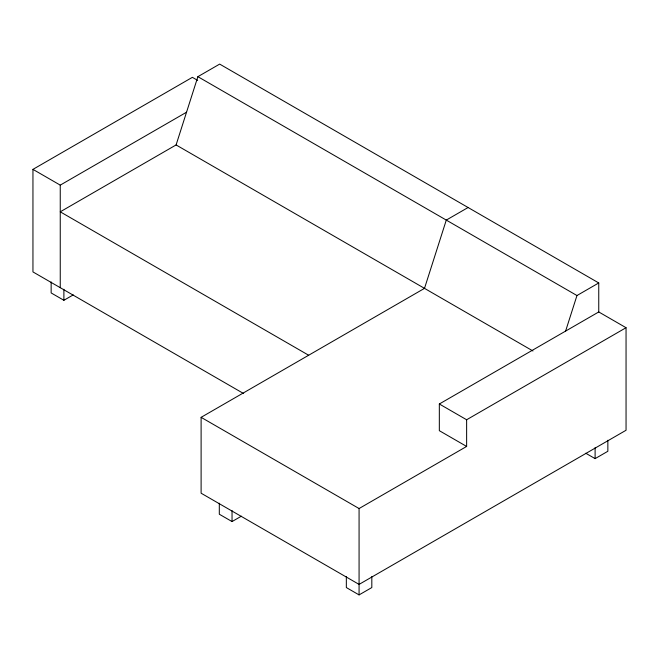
<?xml version="1.0" encoding="UTF-8"?>
<svg xmlns="http://www.w3.org/2000/svg" width="659" height="659" viewBox="0 0 659 659"><rect width="100%" height="100%" fill="white"/><g stroke="black" fill="none" stroke-linecap="round" stroke-linejoin="round"><path stroke-width="0.99" d="M308.659 355.242L60.249 211.819L176.093 144.939L197.881 76.675L219.669 64.096L598.751 282.95L598.751 311.954L439.331 403.992L439.331 430.681L466.63 446.44L466.63 419.758L626.05 327.712L626.05 430.261L359.073 584.401L201.11 493.204L201.11 417.336L424.503 288.362L446.291 220.09L468.088 207.511M565.611 331.082L576.963 295.537L598.751 282.95M243.665 393.58L32.95 271.92L32.95 169.371L192.37 77.334L197.659 80.382M32.95 169.371L60.249 185.13L186.53 112.219M51.147 281.928L51.147 292.934L63.89 300.29L73.231 294.894M219.307 503.204L219.307 514.218L232.042 521.566L241.383 516.178M201.11 417.336L359.073 508.542L466.63 446.44M346.337 576.543L346.337 587.556L359.073 594.904L371.816 587.556L371.816 576.543M585.769 453.235L595.11 458.631L607.853 451.275L607.853 440.27M197.881 76.675L576.963 295.537M598.751 311.954L626.05 327.712M176.093 144.939L532.95 350.975M439.331 403.992L466.63 419.758M595.11 447.626L595.11 458.631M359.073 508.542L359.073 594.904M232.042 510.56L232.042 521.566M63.89 289.285L63.89 300.29M60.249 185.13L60.249 287.686"/></g></svg>
